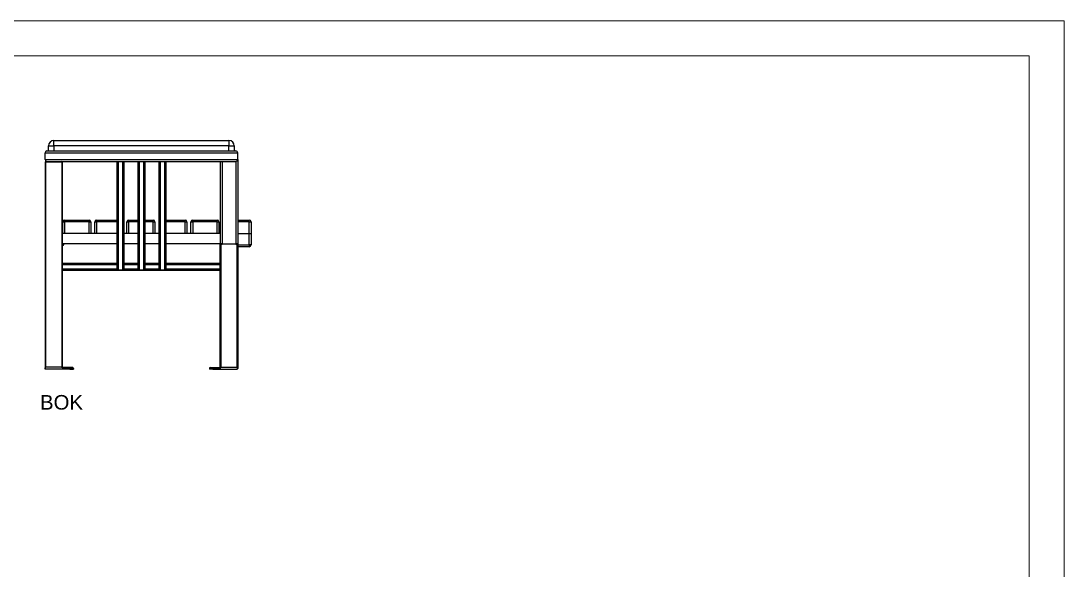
# Model space of a CAD drawing. Header units: millimetres. Extents: x 1039 to 6979, y -5125 to -925.
# Drawn here: x 4001 to 6979, y -2492 to -925 of the extents above; entities that cross this region are included whole.
import ezdxf

# ---------------------------------------------------------------- set-up
doc = ezdxf.new("R2010")
doc.units = ezdxf.units.MM
doc.layers.add('tabelka', color=155, linetype='Continuous')
doc.layers.add('WYMIAR', color=96, linetype='Continuous')

# ---------------------------------------------------------------- blocks, each defined once
blk = doc.blocks.new('bok')
for p, q in [((3058.1, 553.1), (3058.1, 567.9)), ((3058.1, 567.9), (3073.1, 567.9)), ((3073.1, 567.9), (3073.1, 582.9)), ((3073.1, 582.9), (3573.1, 582.9)), ((3573.1, 567.9), (3073.1, 567.9)), ((3073.1, 567.9), (3073.1, 553.1)), ((3573.1, 582.9), (3573.1, 567.9)), ((3573.1, 567.9), (3588.1, 567.9)), ((3573.1, 553.1), (3573.1, 567.9)), ((3588.1, 567.9), (3588.1, 553.1)), ((3048.1, 547.9), (3598.1, 547.9)), ((3048.1, 528.3), (3048.1, 547.9)), ((3053.3, 553.1), (3592.9, 553.1)), ((3598.1, 528.3), (3598.1, 547.9)), ((3048.1, 528.3), (3598.1, 528.3)), ((3048.1, 521.1), (3048.1, -68.9)), ((3050.1, 523.1), (3053.3, 523.1)), ((3050.1, 523.1), (3050.1, 520.9)), ((3050.1, -63.9), (3050.1, 520.9)), ((3096.1, 520.9), (3050.1, 520.9)), ((3053.3, 523.1), (3592.9, 523.1)), ((3096.1, 523.1), (3096.1, 520.9)), ((3096.1, 520.9), (3096.1, -62.5)), ((3098.1, 318.1), (3098.1, 521.1)), ((3253.1, 523.1), (3253.1, 213.5)), ((3257.1, 523.1), (3257.1, 213.6)), ((3269.1, 523.1), (3269.1, 213.6)), ((3273.1, 523.1), (3273.1, 213.5)), ((3313.1, 523.1), (3313.1, 213.5)), ((3317.1, 523.1), (3317.1, 213.6)), ((3329.1, 523.1), (3329.1, 213.6)), ((3333.1, 523.1), (3333.1, 213.5)), ((3373.1, 523.1), (3373.1, 213.5)), ((3377.1, 523.1), (3377.1, 213.6)), ((3389.1, 523.1), (3389.1, 213.6)), ((3393.1, 523.1), (3393.1, 213.5)), ((3548.1, 523.1), (3548.1, 288)), ((3553.3, 523.1), (3553.3, 288.1)), ((3592.9, 523.1), (3592.9, 288.1)), ((3598.1, 528.3), (3598.1, 288)), ((3098.6, 318.1), (3098.6, 351.1)), ((3098.6, 351.1), (3103.6, 351.1)), ((3103.6, 351.1), (3103.6, 356.1)), ((3103.6, 356.1), (3173.6, 356.1)), ((3103.6, 351.1), (3103.6, 318.1)), ((3173.6, 351.1), (3103.6, 351.1)), ((3173.6, 351.1), (3173.6, 356.1)), ((3173.6, 318.1), (3173.6, 351.1)), ((3173.6, 351.1), (3178.6, 351.1)), ((3178.6, 351.1), (3178.6, 318.1)), ((3190.1, 318.1), (3190.1, 351.1)), ((3190.1, 351.1), (3195.1, 351.1)), ((3195.1, 351.1), (3195.1, 356.1)), ((3195.1, 356.1), (3253.1, 356.1)), ((3195.1, 351.1), (3195.1, 318.1)), ((3253.1, 351.1), (3195.1, 351.1)), ((3281.6, 351.1), (3286.6, 351.1)), ((3281.6, 318.1), (3281.6, 351.1)), ((3286.6, 351.1), (3286.6, 356.1)), ((3286.6, 356.1), (3313.1, 356.1)), ((3286.6, 351.1), (3286.6, 318.1)), ((3313.1, 351.1), (3286.6, 351.1)), ((3333.1, 356.1), (3356.6, 356.1)), ((3356.6, 351.1), (3333.1, 351.1)), ((3356.6, 351.1), (3356.6, 356.1)), ((3356.6, 318.1), (3356.6, 351.1)), ((3356.6, 351.1), (3361.6, 351.1)), ((3361.6, 351.1), (3361.6, 318.1)), ((3393.1, 356.1), (3448.1, 356.1)), ((3448.1, 351.1), (3393.1, 351.1)), ((3448.1, 351.1), (3448.1, 356.1)), ((3448.1, 318.1), (3448.1, 351.1)), ((3448.1, 351.1), (3453.1, 351.1)), ((3453.1, 351.1), (3453.1, 318.1)), ((3464.6, 318.1), (3464.6, 351.1)), ((3464.6, 351.1), (3469.6, 351.1)), ((3469.6, 351.1), (3469.6, 356.1)), ((3469.6, 356.1), (3539.6, 356.1)), ((3469.6, 351.1), (3469.6, 318.1)), ((3539.6, 351.1), (3469.6, 351.1)), ((3539.6, 351.1), (3539.6, 356.1)), ((3539.6, 318.1), (3539.6, 351.1)), ((3539.6, 351.1), (3544.6, 351.1)), ((3544.6, 351.1), (3544.6, 318.1)), ((3598.1, 356.1), (3631.1, 356.1)), ((3631.1, 351.1), (3598.1, 351.1)), ((3631.1, 351.1), (3631.1, 356.1)), ((3631.1, 318.1), (3631.1, 351.1)), ((3631.1, 351.1), (3636.1, 351.1)), ((3636.1, 351.1), (3636.1, 318.1)), ((3098.1, 288.1), (3098.1, 318.1)), ((3253.1, 318.1), (3098.1, 318.1)), ((3313.1, 318.1), (3273.1, 318.1)), ((3373.1, 318.1), (3333.1, 318.1)), ((3548.1, 318.1), (3393.1, 318.1)), ((3598.1, 318.1), (3631.1, 318.1)), ((3598.2, 318.1), (3631.1, 318.1)), ((3631.1, 285.1), (3631.1, 318.1)), ((3631.1, 318.1), (3636.1, 318.1)), ((3636.1, 318.1), (3636.1, 285.1)), ((3253.1, 288.1), (3098.1, 288.1)), ((3098.1, -62.9), (3098.1, 288.1)), ((3102.1, 287.1), (3102.1, 288.1)), ((3313.1, 288.1), (3273.1, 288.1)), ((3373.1, 288.1), (3333.1, 288.1)), ((3548.1, 288.1), (3393.1, 288.1)), ((3548.1, 287.7), (3548.1, 288)), ((3548.1, -62.9), (3548.1, 287.7)), ((3550.1, 287.7), (3550.1, -62.5)), ((3550.7, 287.7), (3550.7, 288)), ((3553.3, 288.1), (3592.9, 288.1)), ((3553.3, 288.1), (3592.9, 288.1)), ((3553.3, 288.1), (3553.3, 287.7)), ((3592.9, 287.7), (3553.3, 287.7)), ((3592.9, 288.1), (3592.9, 287.7)), ((3595.5, 288), (3595.5, 287.7)), ((3596.1, -63.9), (3596.1, 287.7)), ((3598.1, 288), (3598.1, 287.7)), ((3598.1, 287.7), (3598.1, -66.9)), ((3598.1, 285.1), (3631.1, 285.1)), ((3631.1, 280.1), (3598.1, 280.1)), ((3631.1, 285.1), (3631.1, 280.1)), ((3636.1, 285.1), (3631.1, 285.1)), ((3098.1, 233.1), (3253.1, 233.1)), ((3098.1, 229.1), (3253.1, 229.1)), ((3098.1, 217.1), (3253.1, 217.1)), ((3098.1, 213.1), (3257.1, 213.1)), ((3253.1, 213.2), (3253.1, 213.5)), ((3255.1, 213.2), (3255.1, 213.5)), ((3257.1, 213.6), (3269.1, 213.6)), ((3257.1, 213.5), (3269.1, 213.5)), ((3257.1, 213.5), (3257.1, 213.2)), ((3269.1, 213.2), (3257.1, 213.2)), ((3269.1, 213.1), (3257.1, 213.1)), ((3269.1, 213.5), (3269.1, 213.2)), ((3269.1, 213.1), (3317.1, 213.1)), ((3271.1, 213.5), (3271.1, 213.2)), ((3273.1, 233.1), (3313.1, 233.1)), ((3273.1, 229.1), (3313.1, 229.1)), ((3273.1, 217.1), (3313.1, 217.1)), ((3273.1, 213.5), (3273.1, 213.2)), ((3313.1, 213.2), (3313.1, 213.5)), ((3315.1, 213.2), (3315.1, 213.5)), ((3317.1, 213.6), (3329.1, 213.6)), ((3317.1, 213.5), (3329.1, 213.5)), ((3317.1, 213.5), (3317.1, 213.2)), ((3329.1, 213.2), (3317.1, 213.2)), ((3329.1, 213.1), (3317.1, 213.1)), ((3329.1, 213.5), (3329.1, 213.2)), ((3329.1, 213.1), (3377.1, 213.1)), ((3331.1, 213.5), (3331.1, 213.2)), ((3333.1, 233.1), (3373.1, 233.1)), ((3333.1, 229.1), (3373.1, 229.1)), ((3333.1, 217.1), (3373.1, 217.1)), ((3333.1, 213.5), (3333.1, 213.2)), ((3373.1, 213.2), (3373.1, 213.5)), ((3375.1, 213.2), (3375.1, 213.5)), ((3377.1, 213.6), (3389.1, 213.6)), ((3377.1, 213.5), (3389.1, 213.5)), ((3377.1, 213.5), (3377.1, 213.2)), ((3389.1, 213.2), (3377.1, 213.2)), ((3389.1, 213.1), (3377.1, 213.1)), ((3389.1, 213.5), (3389.1, 213.2)), ((3389.1, 213.1), (3548.1, 213.1)), ((3391.1, 213.5), (3391.1, 213.2)), ((3393.1, 233.1), (3548.1, 233.1)), ((3393.1, 229.1), (3548.1, 229.1)), ((3393.1, 217.1), (3548.1, 217.1)), ((3393.1, 213.5), (3393.1, 213.2)), ((3119.1, -68.9), (3048.4, -68.9)), ((3096.2, -63.9), (3050.1, -63.9)), ((3096.1, -62.5), (3096.4, -63.9)), ((3096.4, -63.9), (3096.2, -63.9)), ((3098.2, -63.5), (3098.1, -62.9)), ((3100.1, -64.9), (3100.1, -66.9)), ((3119.1, -64.9), (3100.1, -64.9)), ((3100.1, -66.9), (3119.1, -66.9)), ((3119.1, -64.9), (3119.1, -66.9)), ((3127.1, -64.9), (3119.1, -64.9)), ((3119.1, -66.9), (3119.1, -68.9)), ((3119.1, -66.9), (3129.1, -66.9)), ((3119.1, -68.9), (3129.1, -68.9)), ((3129.1, -66.9), (3129.1, -68.9)), ((3527.1, -66.9), (3517.1, -66.9)), ((3517.1, -66.9), (3517.1, -68.9)), ((3527.1, -68.9), (3517.1, -68.9)), ((3519.1, -64.9), (3527.1, -64.9)), ((3527.1, -64.9), (3527.1, -66.9)), ((3527.1, -64.9), (3546.1, -64.9)), ((3527.1, -66.9), (3527.1, -68.9)), ((3546.1, -66.9), (3527.1, -66.9)), ((3527.1, -68.9), (3596.1, -68.9)), ((3546.1, -64.9), (3546.1, -66.9)), ((3548, -63.5), (3548.1, -62.9)), ((3550.1, -62.5), (3549.9, -63.9)), ((3549.9, -63.9), (3550, -63.9)), ((3550, -63.9), (3596.1, -63.9))]:
    blk.add_line(p, q)
at = {"flags": 128}
for points in [[(3098.1, -62.9), (3098.2, -63.3), (3098.2, -63.5)], [(3548.1, -62.9), (3548.1, -63.3), (3548, -63.5)]]:
    blk.add_lwpolyline(points, dxfattribs=at)
for centre, radius, start, end in [((3073.1, 567.9), 15, 90, 180), ((3573.1, 567.9), 15, 0, 90), ((3053.3, 547.9), 5.2, 90, 180), ((3592.9, 547.9), 5.2, 0, 90), ((3053.3, 528.3), 5.2, 180, 270), ((3050.1, 521.1), 2, 90, 180), ((3049.6, 526), 5.13, 252.9358, 275.5363), ((3096.1, 521.1), 2, 0, 90), ((3096.6, 526), 5.13, 264.4637, 287.0641), ((3592.9, 528.3), 5.2, 270, 0), ((3103.6, 351.1), 5, 90, 180), ((3173.6, 351.1), 5, 0, 90), ((3195.1, 351.1), 5, 90, 180), ((3286.6, 351.1), 5, 90, 180), ((3356.6, 351.1), 5, 0, 90), ((3448.1, 351.1), 5, 0, 90), ((3469.6, 351.1), 5, 90, 180), ((3539.6, 351.1), 5, 0, 90), ((3631.1, 351.1), 5, 0, 90), ((3098.1, 287.1), 4, 270, 0), ((3552, 202.7), 85.4, 89.1279, 92.6169), ((3552, 373.1), 85.5, 267.385, 270.8701), ((3552.7, 245.4), 42.7, 89.1271, 92.6184), ((3552.7, 330.4), 42.7, 267.3845, 270.8714), ((3594.2, 202.7), 85.4, 87.3831, 90.8721), ((3593.6, 245.4), 42.7, 87.3816, 90.8729), ((3594.2, 373.1), 85.5, 269.1299, 272.6149), ((3593.6, 330.4), 42.7, 269.1286, 272.6155), ((3631.1, 285.1), 5, 270, 0), ((3256.1, 173.1), 40.5, 88.5851, 94.2523), ((3256.1, 253.5), 40.5, 265.747, 271.4156), ((3256.6, 193.3), 20.2, 88.5865, 94.2509), ((3256.6, 233.4), 20.2, 265.7449, 271.4177), ((3270.1, 173.1), 40.5, 85.7477, 91.415), ((3269.6, 193.3), 20.2, 85.7492, 91.4135), ((3270.1, 253.5), 40.5, 268.5844, 274.253), ((3269.6, 233.4), 20.2, 268.5823, 274.2551), ((3316.1, 173.1), 40.5, 88.5851, 94.2523), ((3316.1, 253.5), 40.5, 265.747, 271.4156), ((3316.6, 193.3), 20.2, 88.5866, 94.2508), ((3316.6, 233.4), 20.2, 265.745, 271.4176), ((3330.1, 173.1), 40.5, 85.7477, 91.4149), ((3329.6, 193.3), 20.2, 85.749, 91.4136), ((3330.1, 253.5), 40.5, 268.5844, 274.253), ((3329.6, 233.4), 20.2, 268.5822, 274.2552), ((3376.1, 173.1), 40.5, 88.5851, 94.2523), ((3376.1, 253.5), 40.5, 265.747, 271.4156), ((3376.6, 193.3), 20.2, 88.5866, 94.2508), ((3376.6, 233.4), 20.2, 265.745, 271.4176), ((3390.1, 173.1), 40.5, 85.7477, 91.4149), ((3389.6, 193.3), 20.2, 85.7491, 91.4136), ((3390.1, 253.5), 40.5, 268.5844, 274.253), ((3389.6, 233.4), 20.2, 268.5822, 274.2551), ((3096.6, -65.4), 2.95, 58.9884, 99.4103), ((3100.1, -62.9), 4, 194.4775, 194.8202), ((3100.1, -62.9), 4, 223.848, 270), ((3100.1, -62.9), 2, 197.3555, 270), ((3127.1, -66.9), 2, 0, 90), ((3519.1, -66.9), 2, 90, 180), ((3546.1, -62.9), 2, 270, 342.6445), ((3546.1, -62.9), 4, 270, 345.5225), ((3549.6, -65.4), 2.95, 80.59, 121.0116), ((3596.1, -66.9), 2, 270, 323.3814)]:
    blk.add_arc(centre, radius, start, end)
for points, knots in [([(3048.4, -68.9), (3048.5, -68.2), (3048.7, -66.9), (3049, -65.4), (3049.4, -64.5), (3049.6, -64.2), (3049.8, -64), (3050, -63.9), (3050.1, -63.9), (3050.1, -63.9)], [0, 0, 0, 0, 0.365484, 0.734721, 0.820326, 0.911705, 0.94819, 0.979306, 1, 1, 1, 1]), ([(3097.2, -65.7), (3097.2, -65.5), (3097.1, -65.1), (3097, -64.7), (3096.8, -64.3), (3096.6, -64), (3096.4, -64), (3096.3, -63.9)], [0, 0, 0, 0, 0.254809, 0.521619, 0.700661, 0.843292, 1, 1, 1, 1]), ([(3097.2, -65.7), (3097.2, -65.4), (3097, -65), (3096.8, -64.5), (3096.6, -64.2), (3096.4, -64), (3096.3, -63.9), (3096.3, -63.9)], [0, 0, 0, 0, 0.359327, 0.587261, 0.830571, 0.927716, 1, 1, 1, 1]), ([(3098.2, -63.5), (3098.2, -63.5), (3098.2, -63.5), (3098.2, -63.5), (3098, -63.5), (3097.6, -63.6), (3097, -63.7), (3096.6, -63.8), (3096.4, -63.9)], [0, 0, 0, 0, 0.005175, 0.113596, 0.335771, 0.557064, 0.778538, 1, 1, 1, 1]), ([(3548, -63.5), (3548, -63.5), (3548, -63.5), (3548.1, -63.5), (3548.3, -63.5), (3548.7, -63.6), (3549.2, -63.7), (3549.7, -63.8), (3549.9, -63.9)], [0, 0, 0, 0, 0.005175, 0.113595, 0.335764, 0.557055, 0.778537, 1, 1, 1, 1]), ([(3597.7, -68.1), (3597.6, -67), (3597.4, -65.8), (3596.8, -64.5), (3596.6, -64.2), (3596.4, -64), (3596.3, -63.9), (3596.2, -63.9), (3596.1, -63.9)], [0, 0, 0, 0, 0.688185, 0.788807, 0.896214, 0.939102, 0.975675, 1, 1, 1, 1]), ([(3598.1, -66.9), (3598.1, -66.9), (3598.1, -67.2), (3598, -67.7), (3597.8, -68), (3597.7, -68.1)], [0, 0, 0, 0, 0.004689, 0.842054, 1, 1, 1, 1])]:
    blk.add_open_spline(points, degree=3, knots=knots)

msp = doc.modelspace()

# ---------------------------------------------------------------- linework, layer by layer
at = {"layer": 'tabelka', "lineweight": 5}
for points in [[(1039.05, -925.24), (6979.05, -925.24), (6979.05, -5125.24), (1039.05, -5125.24)], [(1139.05, -1025.24), (6879.05, -1025.24), (6879.05, -5025.24), (1139.05, -5025.24)]]:
    msp.add_lwpolyline(points, close=True, dxfattribs=at)

# ---------------------------------------------------------------- block references
msp.add_blockref('bok', (1021.91, -1849.33))

# ---------------------------------------------------------------- texts
at = {"layer": 'WYMIAR', "insert": (4055.65, -1992.33), "char_height": 41.5951, "width": 196.5247, "attachment_point": 1}
msp.add_mtext('{\\f@Arial Unicode MS|b0|i0|c238|p34;BOK}', dxfattribs=at)

doc.saveas('drawing.dxf')
